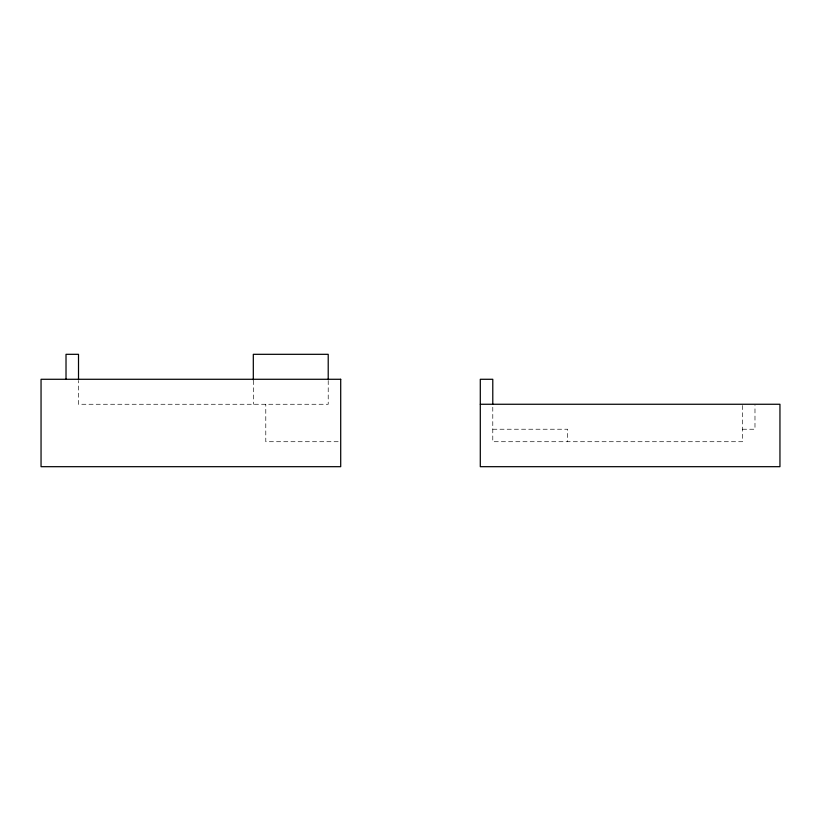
<?xml version="1.0" encoding="UTF-8"?>
<svg xmlns="http://www.w3.org/2000/svg" width="821" height="821" viewBox="0 0 821 821"><rect width="100%" height="100%" fill="white"/><g stroke="black" fill="none" stroke-linecap="round" stroke-linejoin="round"><path stroke-width="0.62" stroke-dasharray="4.11 3.08" d="M492.785 429.229L567.691 429.229L567.691 441.719M742.492 429.229L754.981 429.229L754.981 405.502M338.16 441.719L265.788 441.719L265.788 404.26M742.492 405.502L742.492 441.719L492.785 441.719L492.785 405.502M328.215 380.534L328.215 404.26L78.508 404.26L78.508 380.534M253.309 380.534L253.309 404.26"/><path stroke-width="1.23" d="M480.295 404.26L779.95 404.26L779.95 466.687L480.295 466.687L480.295 379.281L492.785 379.281L492.785 404.26M328.215 379.281L328.215 354.313L253.309 354.313L253.309 379.928M78.508 379.281L78.508 354.313L66.019 354.313L66.019 379.281M340.705 379.281L41.05 379.281L41.05 466.687L340.705 466.687L340.705 379.281"/></g></svg>
